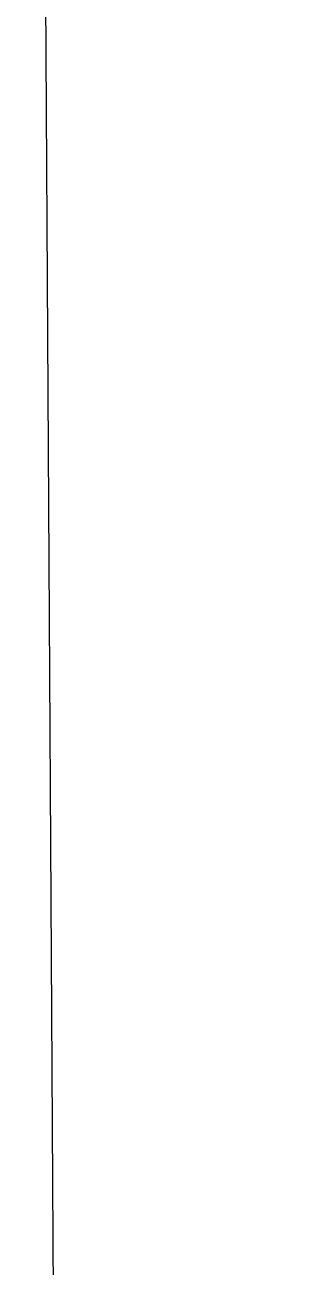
# Model space of a CAD drawing. Header units: millimetres. Extents: x 793 to 3159, y 750 to 2095.
# Drawn here: x 1317.4562 to 1317.5039, y 993.4635 to 993.6759 of the extents above; entities that cross this region are included whole.
import ezdxf

# ---------------------------------------------------------------- set-up
doc = ezdxf.new("R2010")
doc.units = ezdxf.units.MM
doc.linetypes.add('XR-CASETA$0$HIDDEN', pattern=[9.524999999999999, 6.349999999999999, -3.174999999999999])
doc.linetypes.add('XR-CASETA$1$HIDDEN2', pattern=[4.7624999999999975, 3.174999999999999, -1.587499999999999])
doc.layers.add('XR-CASETA$1$A-PROYECCIONES', color=2, linetype='XR-CASETA$1$HIDDEN2')

msp = doc.modelspace()

# ---------------------------------------------------------------- linework, layer by layer
at = {"layer": 'XR-CASETA$1$A-PROYECCIONES', "linetype": 'XR-CASETA$0$HIDDEN', "ltscale": 0.5}
msp.add_line((1317.456187024711, 994.2864058349476, -2.173316344459636), (1317.503923675133, 986.1462623082075, -2.173316344459636), dxfattribs=at)

doc.saveas('drawing.dxf')
